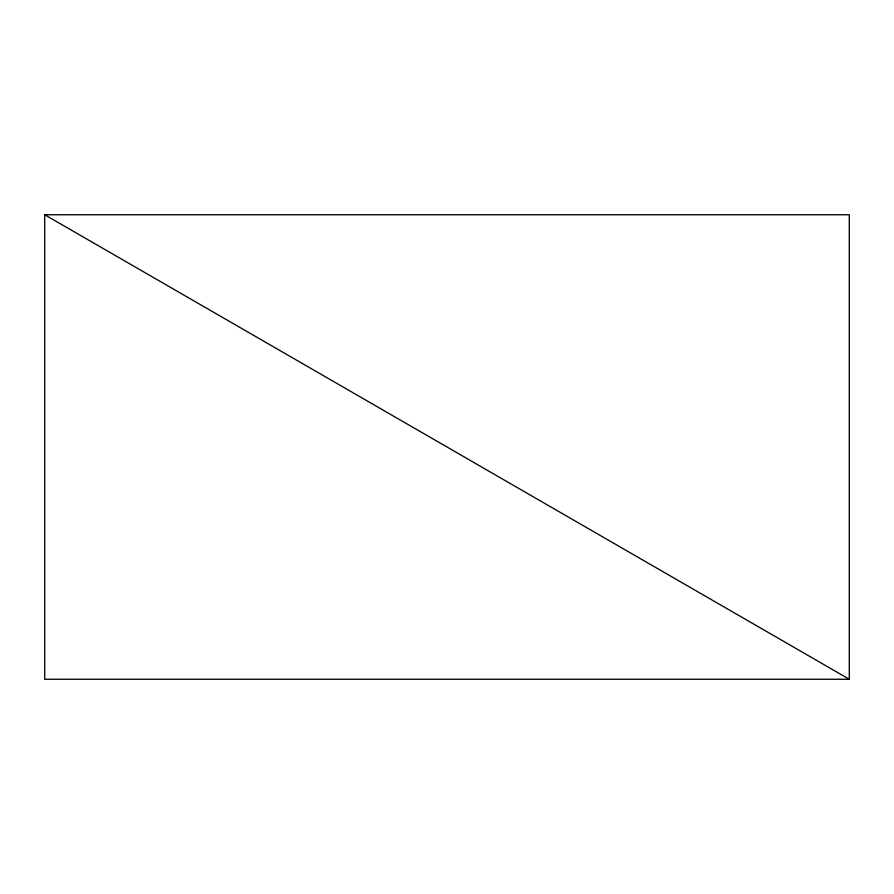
<?xml version="1.0" encoding="UTF-8"?>
<svg xmlns="http://www.w3.org/2000/svg" width="894" height="894" viewBox="0 0 894 894"><rect width="100%" height="100%" fill="white"/><g stroke="black" fill="none" stroke-linecap="round" stroke-linejoin="round"><path stroke-width="1.34" d="M44.7 214.739L849.3 214.739L849.3 679.261L44.7 679.261L44.7 214.739L849.3 679.261"/></g></svg>
